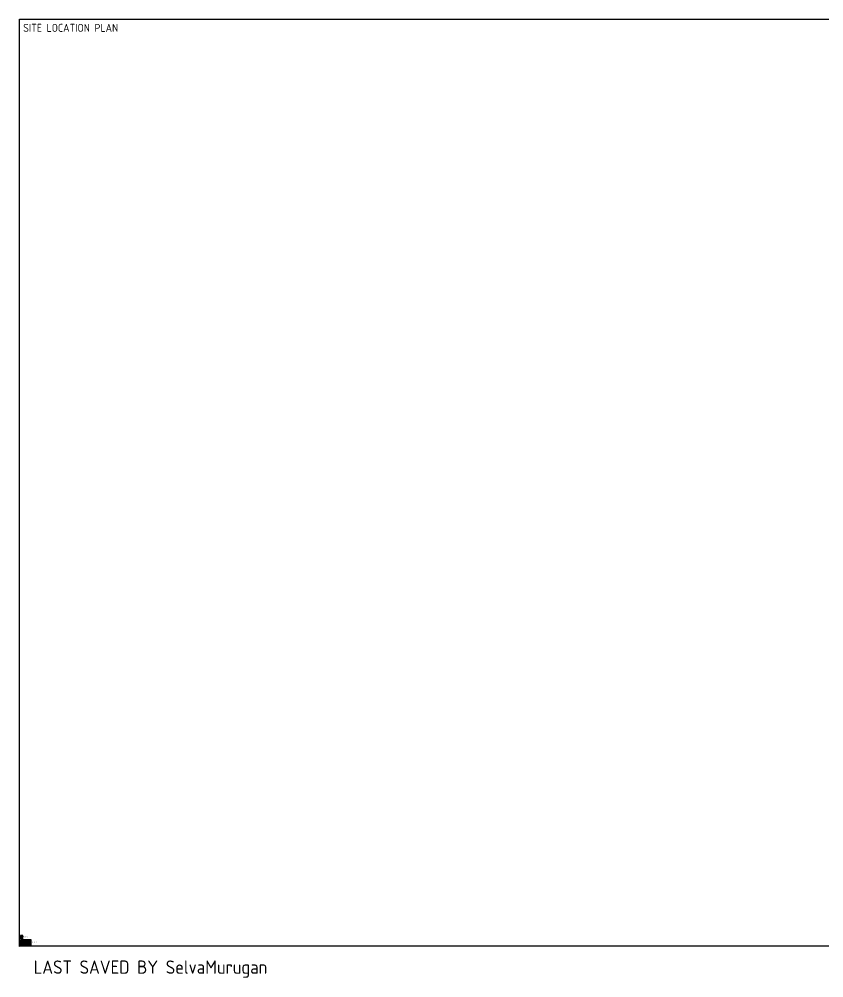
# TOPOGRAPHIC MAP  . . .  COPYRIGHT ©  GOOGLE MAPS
# Model space of a CAD drawing. Extents: x -408 to 1508121, y -29672 to 868845.
# Drawn here: x -408 to 753856, y -29672 to 868845 of the extents above; entities that cross this region are included whole.
import ezdxf

# ---------------------------------------------------------------- set-up
doc = ezdxf.new("R2010")
doc.units = 0
doc.header["$MEASUREMENT"] = 0
doc.linetypes.add('CONTINOUS', pattern=[1, 0.5, 0.5])
doc.layers.get('0').update_dxf_attribs({"lineweight": 25})
doc.layers.get('DEFPOINTS').update_dxf_attribs({"color": 1})
for name, color, linetype in [('EWP', 2, 'Continuous'), ('Help notes', 240, 'Continuous'), ('Logo ServiceStream', 7, 'Continuous')]:
    doc.layers.add(name, color=color, linetype=linetype)
doc.styles.add('ISOCP', font='isocp.shx')
doc.styles.get("Standard").update_dxf_attribs({"font": 'isocp.shx'})
pattern_1 = [(0, (0, 0), (0, 6.985), [5.08, -1.905]), (90, (0, 0), (-6.985, 4e-16), [5.08, -1.905])]

# ---------------------------------------------------------------- blocks, each defined once
blk = doc.blocks.new('New_ServiceStream_Logo')
at = {"layer": 'Logo ServiceStream'}
h = blk.add_hatch(dxfattribs=at)
h.set_pattern_fill('ANGLE')
h.set_pattern_definition(pattern_1)
h.paths.add_polyline_path([(-45, -23), (-45, -23), (-45, -23), (-46, -23), (-46, -23), (-45, -23), (-44, -23), (-44, -23), (-44, -23), (-44, -24), (-43, -24), (-43, -23), (-43, -23), (-43, -23), (-44, -23), (-44, -23)])
h.paths.add_polyline_path([(-46, -23), (-46, -23), (-46, -24), (-46, -24), (-46, -24), (-45, -24), (-45, -24), (-45, -25), (-45, -25), (-44, -25), (-44, -25), (-44, -25), (-44, -25), (-44, -25), (-44, -26), (-44, -26), (-45, -26), (-43, -26), (-43, -26), (-43, -25), (-43, -25), (-43, -25), (-43, -25), (-44, -24), (-44, -24), (-44, -24), (-44, -24), (-45, -24), (-45, -24), (-45, -24), (-45, -24), (-45, -24), (-45, -23), (-45, -23), (-45, -23)])
h.paths.add_polyline_path([(-45, -25), (-46, -25), (-46, -25), (-46, -26), (-46, -26), (-45, -26), (-45, -26), (-45, -26), (-45, -26), (-44, -26), (-44, -26), (-43, -26), (-43, -26), (-45, -26), (-45, -26), (-45, -26), (-45, -25)])
h.paths.add_polyline_path([(-41, -24), (-42, -24), (-42, -24), (-42, -24), (-41, -24), (-41, -24), (-41, -24), (-41, -24), (-41, -25), (-41, -25), (-42, -25), (-40, -25), (-40, -24), (-40, -24), (-41, -24), (-41, -24), (-41, -24)])
h.paths.add_polyline_path([(-42, -24), (-43, -24), (-43, -24), (-43, -25), (-43, -25), (-43, -25), (-43, -25), (-43, -25), (-43, -26), (-42, -26), (-41, -26), (-42, -26), (-42, -26), (-42, -25), (-42, -25), (-40, -25), (-40, -25), (-40, -25), (-42, -25), (-42, -24), (-42, -24), (-42, -24), (-41, -24)])
h.paths.add_polyline_path([(-41, -25), (-41, -25), (-41, -26), (-41, -26), (-42, -26), (-42, -26), (-42, -26), (-42, -26), (-41, -26), (-41, -26), (-41, -26), (-40, -26), (-40, -26)])
h = blk.add_hatch(color=7, dxfattribs=at)
h.dxf.hatch_style = 1
h.paths.add_polyline_path([(-45, -23), (-45, -23), (-45, -23), (-46, -23), (-46, -23), (-45, -23), (-44, -23), (-44, -23), (-44, -23), (-44, -24), (-43, -24), (-43, -23), (-43, -23), (-43, -23), (-44, -23), (-44, -23)])
h.paths.add_polyline_path([(-46, -23), (-46, -23), (-46, -24), (-46, -24), (-46, -24), (-45, -24), (-45, -24), (-45, -25), (-45, -25), (-44, -25), (-44, -25), (-44, -25), (-44, -25), (-44, -25), (-44, -26), (-44, -26), (-45, -26), (-43, -26), (-43, -26), (-43, -25), (-43, -25), (-43, -25), (-43, -25), (-44, -24), (-44, -24), (-44, -24), (-44, -24), (-45, -24), (-45, -24), (-45, -24), (-45, -24), (-45, -24), (-45, -23), (-45, -23), (-45, -23)])
h.paths.add_polyline_path([(-45, -25), (-46, -25), (-46, -25), (-46, -26), (-46, -26), (-45, -26), (-45, -26), (-45, -26), (-45, -26), (-44, -26), (-44, -26), (-43, -26), (-43, -26), (-45, -26), (-45, -26), (-45, -26), (-45, -25)])
h = blk.add_hatch(dxfattribs=at)
h.set_pattern_fill('ANGLE')
h.set_pattern_definition(pattern_1)
h.paths.add_polyline_path([(-41, -24), (-42, -24), (-42, -24), (-42, -24), (-41, -24), (-41, -24), (-41, -24), (-41, -24), (-41, -25), (-41, -25), (-42, -25), (-40, -25), (-40, -24), (-40, -24), (-41, -24), (-41, -24), (-41, -24)])
h.paths.add_polyline_path([(-42, -24), (-43, -24), (-43, -24), (-43, -25), (-43, -25), (-43, -25), (-43, -25), (-43, -25), (-43, -26), (-42, -26), (-41, -26), (-42, -26), (-42, -26), (-42, -25), (-42, -25), (-40, -25), (-40, -25), (-40, -25), (-42, -25), (-42, -24), (-42, -24), (-42, -24), (-41, -24)])
h.paths.add_polyline_path([(-41, -25), (-41, -25), (-41, -26), (-41, -26), (-42, -26), (-42, -26), (-42, -26), (-42, -26), (-41, -26), (-41, -26), (-41, -26), (-40, -26), (-40, -26)])
h = blk.add_hatch(dxfattribs=at)
h.set_pattern_fill('ANGLE')
h.set_pattern_definition(pattern_1)
h.paths.add_polyline_path([(-41, -24), (-42, -24), (-42, -24), (-42, -24), (-41, -24), (-41, -24), (-41, -24), (-41, -24), (-41, -25), (-41, -25), (-42, -25), (-40, -25), (-40, -24), (-40, -24), (-41, -24), (-41, -24), (-41, -24)])
h.paths.add_polyline_path([(-42, -24), (-43, -24), (-43, -24), (-43, -25), (-43, -25), (-43, -25), (-43, -25), (-43, -25), (-43, -26), (-42, -26), (-41, -26), (-42, -26), (-42, -26), (-42, -25), (-42, -25), (-40, -25), (-40, -25), (-40, -25), (-42, -25), (-42, -24), (-42, -24), (-42, -24), (-41, -24)])
h.paths.add_polyline_path([(-41, -25), (-41, -25), (-41, -26), (-41, -26), (-42, -26), (-42, -26), (-42, -26), (-42, -26), (-41, -26), (-41, -26), (-41, -26), (-40, -26), (-40, -26)])
h = blk.add_hatch(color=7, dxfattribs=at)
h.dxf.hatch_style = 1
h.paths.add_polyline_path([(-41, -24), (-42, -24), (-42, -24), (-42, -24), (-41, -24), (-41, -24), (-41, -24), (-41, -24), (-41, -25), (-41, -25), (-42, -25), (-40, -25), (-40, -24), (-40, -24), (-41, -24), (-41, -24), (-41, -24)])
h.paths.add_polyline_path([(-42, -24), (-43, -24), (-43, -24), (-43, -25), (-43, -25), (-43, -25), (-43, -25), (-43, -25), (-43, -26), (-42, -26), (-41, -26), (-42, -26), (-42, -26), (-42, -25), (-42, -25), (-40, -25), (-40, -25), (-40, -25), (-42, -25), (-42, -24), (-42, -24), (-42, -24), (-41, -24)])
h.paths.add_polyline_path([(-41, -25), (-41, -25), (-41, -26), (-41, -26), (-42, -26), (-42, -26), (-42, -26), (-42, -26), (-41, -26), (-41, -26), (-41, -26), (-40, -26), (-40, -26)])
h = blk.add_hatch(color=7, dxfattribs=at)
h.dxf.hatch_style = 1
h.paths.add_polyline_path([(-38, -24), (-39, -24), (-39, -24), (-39, -24), (-39, -24), (-38, -24), (-38, -24)])
h.paths.add_polyline_path([(-39, -24), (-40, -24), (-40, -26), (-39, -26), (-39, -24), (-39, -24), (-39, -24), (-39, -24), (-39, -24)])
h = blk.add_hatch(color=7, dxfattribs=at)
h.dxf.hatch_style = 1
h.paths.add_polyline_path([(-36, -24), (-36, -24), (-37, -25), (-37, -26), (-37, -26)])
h.paths.add_polyline_path([(-38, -24), (-38, -24), (-37, -26), (-37, -25)])
at = {"layer": 'Logo ServiceStream', "transparency": 33554605}
h = blk.add_hatch(color=7, dxfattribs=at)
h.dxf.hatch_style = 1
h.set_gradient(color1=(41, 197, 245), color2=(63, 213, 133), rotation=180, name='INVCURVED')
h.paths.add_polyline_path([(-29, -4, 1), (-33, -4, 1)], flags=17)
h.paths.add_polyline_path([(-27, -6, 2.3895997), (-29, -4, -0.4177038), (-31, -7, 0.9927538), (-31, -10, -1.0059686), (-31, -15, 2.3895997), (-29, -17, -0.4177038), (-27, -14, 0.9927538), (-27, -11, -1.0059686)])
h.paths.add_polyline_path([(-37, -8, 1), (-33, -8, 1)])
h.paths.add_polyline_path([(-37, -13, 1), (-33, -13, 1)])
h.paths.add_polyline_path([(-33, -13, 1), (-29, -13, 1)], flags=17)
h.paths.add_polyline_path([(-25, -8, 1), (-29, -8, 1)], flags=17)
h.paths.add_polyline_path([(-21, -8, 1), (-25, -8, 1)])
h.paths.add_polyline_path([(-25, -13, 1), (-21, -13, 1)])
h.paths.add_polyline_path([(-25, -17, 1), (-29, -17, 1)], flags=17)
at = {"layer": 'Logo ServiceStream'}
h = blk.add_hatch(color=7, dxfattribs=at)
h.dxf.hatch_style = 1
h.paths.add_polyline_path([(-35, -23), (-35, -23), (-35, -23), (-35, -23), (-35, -23), (-35, -23), (-35, -23), (-35, -23)])
h.paths.add_polyline_path([(-35, -24), (-35, -24), (-35, -26), (-35, -26)])
h = blk.add_hatch(color=7, dxfattribs=at)
h.dxf.hatch_style = 1
h.paths.add_polyline_path([(-33, -24), (-33, -24), (-34, -24), (-34, -24), (-34, -24), (-33, -24), (-33, -24), (-32, -24), (-32, -24), (-32, -24), (-32, -24), (-32, -24), (-32, -24), (-32, -24), (-32, -24), (-32, -24)])
h.paths.add_polyline_path([(-34, -24), (-34, -24), (-34, -24), (-34, -25), (-34, -25), (-34, -25), (-34, -25), (-34, -26), (-34, -26), (-34, -26), (-33, -26), (-33, -26), (-33, -26), (-32, -26), (-32, -26), (-32, -26), (-33, -26), (-33, -26), (-33, -25), (-33, -25), (-34, -25), (-34, -25), (-33, -24), (-33, -24), (-33, -24), (-33, -24)])
h.paths.add_polyline_path([(-32, -25), (-32, -25), (-32, -25), (-32, -26), (-32, -26), (-33, -26), (-32, -26), (-32, -26)])
h = blk.add_hatch(color=7, dxfattribs=at)
h.dxf.hatch_style = 1
h.paths.add_polyline_path([(-30, -24), (-30, -24), (-31, -24), (-31, -24), (-30, -24), (-30, -24), (-30, -24), (-29, -24), (-29, -25), (-29, -25), (-31, -25), (-29, -25), (-29, -24), (-29, -24), (-29, -24), (-29, -24), (-30, -24)])
h.paths.add_polyline_path([(-29, -25), (-29, -25), (-30, -26), (-30, -26), (-31, -26), (-31, -26), (-31, -26), (-30, -26), (-30, -26), (-30, -26), (-29, -26), (-29, -26), (-29, -26)])
h.paths.add_polyline_path([(-31, -24), (-31, -24), (-31, -24), (-31, -25), (-31, -25), (-31, -25), (-31, -25), (-31, -25), (-31, -26), (-31, -26), (-30, -26), (-30, -26), (-30, -26), (-31, -25), (-31, -25), (-29, -25), (-29, -25), (-29, -25), (-31, -25), (-31, -24), (-30, -24), (-30, -24), (-30, -24)])
h = blk.add_hatch(color=7, dxfattribs=at)
h.dxf.hatch_style = 1
h.paths.add_polyline_path([(-27, -23), (-27, -23), (-28, -23), (-28, -23), (-28, -23), (-27, -23), (-27, -23), (-26, -23), (-26, -23), (-26, -24), (-25, -24), (-26, -23), (-26, -23), (-26, -23), (-26, -23), (-27, -23)])
h.paths.add_polyline_path([(-28, -23), (-28, -23), (-28, -24), (-28, -24), (-28, -24), (-28, -24), (-28, -24), (-27, -25), (-27, -25), (-27, -25), (-26, -25), (-26, -25), (-26, -25), (-26, -25), (-26, -26), (-27, -26), (-27, -26), (-26, -26), (-26, -26), (-25, -25), (-26, -25), (-26, -25), (-26, -25), (-26, -24), (-26, -24), (-26, -24), (-27, -24), (-27, -24), (-27, -24), (-28, -24), (-28, -24), (-28, -24), (-27, -23), (-27, -23), (-27, -23)])
h.paths.add_polyline_path([(-28, -25), (-29, -25), (-28, -25), (-28, -26), (-28, -26), (-28, -26), (-28, -26), (-27, -26), (-27, -26), (-27, -26), (-26, -26), (-26, -26), (-26, -26), (-27, -26), (-27, -26), (-28, -26), (-28, -25)])
h = blk.add_hatch(color=7, dxfattribs=at)
h.dxf.hatch_style = 1
h.paths.add_polyline_path([(-24, -23), (-25, -23), (-25, -24), (-25, -24), (-25, -24), (-25, -24), (-25, -25), (-25, -26), (-24, -26), (-24, -26), (-24, -25), (-24, -24), (-24, -24), (-24, -24), (-24, -24)])
h.paths.add_polyline_path([(-24, -26), (-24, -26), (-25, -26), (-25, -26), (-25, -26), (-24, -26), (-24, -26), (-24, -26)])
h = blk.add_hatch(color=7, dxfattribs=at)
h.dxf.hatch_style = 1
h.paths.add_polyline_path([(-22, -24), (-22, -24), (-22, -24), (-23, -24), (-22, -24), (-22, -24), (-22, -24)])
h.paths.add_polyline_path([(-23, -24), (-23, -24), (-23, -26), (-23, -26), (-23, -24), (-23, -24), (-22, -24), (-22, -24), (-23, -24)])
h = blk.add_hatch(color=7, dxfattribs=at)
h.dxf.hatch_style = 1
h.paths.add_polyline_path([(-20, -24), (-21, -24), (-21, -24), (-21, -24), (-20, -24), (-20, -24), (-20, -24), (-20, -24), (-20, -25), (-20, -25), (-21, -25), (-19, -25), (-19, -24), (-19, -24), (-19, -24), (-20, -24), (-20, -24)])
h.paths.add_polyline_path([(-21, -24), (-21, -24), (-22, -24), (-22, -25), (-22, -25), (-22, -25), (-22, -25), (-22, -25), (-21, -26), (-21, -26), (-20, -26), (-20, -26), (-21, -26), (-21, -25), (-21, -25), (-19, -25), (-19, -25), (-19, -25), (-21, -25), (-21, -24), (-21, -24), (-21, -24), (-20, -24)])
h.paths.add_polyline_path([(-19, -25), (-20, -25), (-20, -26), (-20, -26), (-21, -26), (-21, -26), (-21, -26), (-21, -26), (-20, -26), (-20, -26), (-20, -26), (-19, -26), (-19, -26)])
h = blk.add_hatch(color=7, dxfattribs=at)
h.dxf.hatch_style = 1
h.paths.add_polyline_path([(-17, -24), (-18, -24), (-18, -24), (-18, -24), (-19, -24), (-18, -24), (-17, -24), (-17, -24), (-17, -24), (-17, -24), (-17, -25), (-17, -25), (-18, -25), (-18, -25), (-18, -25), (-18, -25), (-17, -25), (-17, -25), (-17, -26), (-17, -26), (-18, -26), (-17, -26), (-17, -26), (-16, -26), (-16, -26), (-16, -26), (-16, -26), (-16, -24), (-16, -24), (-16, -24), (-17, -24), (-17, -24), (-17, -24)])
h.paths.add_polyline_path([(-19, -24), (-19, -24), (-19, -24), (-18, -24), (-18, -24), (-18, -24), (-18, -24)])
h.paths.add_polyline_path([(-18, -25), (-19, -25), (-19, -25), (-19, -26), (-18, -26), (-18, -26), (-18, -26), (-18, -26), (-18, -26), (-17, -26), (-17, -26), (-18, -26), (-18, -26), (-18, -25), (-18, -25), (-18, -25), (-18, -25), (-17, -25), (-17, -25)])
h = blk.add_hatch(color=7, dxfattribs=at)
h.dxf.hatch_style = 1
h.paths.add_polyline_path([(-13, -24), (-13, -24), (-13, -24), (-13, -24), (-15, -24), (-13, -24), (-13, -24), (-12, -24), (-12, -24), (-12, -24), (-12, -26), (-12, -26), (-12, -24), (-12, -24), (-12, -24), (-12, -24), (-12, -24), (-12, -24)])
h.paths.add_polyline_path([(-14, -24), (-14, -24), (-15, -24), (-15, -24), (-13, -24), (-14, -24), (-14, -24)])
h.paths.add_polyline_path([(-15, -24), (-16, -24), (-16, -26), (-15, -26), (-15, -24), (-15, -24), (-15, -24), (-13, -24), (-15, -24)])
h.paths.add_polyline_path([(-15, -24), (-14, -24), (-14, -24), (-14, -24), (-14, -26), (-13, -26), (-13, -24), (-13, -24), (-13, -24), (-13, -24), (-13, -24)], flags=17)
at = {"layer": 'DEFPOINTS'}
blk.add_lwpolyline([(-58, -30), (0, -30), (0, 0), (-58, 0)], close=True, dxfattribs=at)
blk = doc.blocks.new('New_ServiceStream_Logo_Horizontal')
at = {"layer": 'Logo ServiceStream', "linetype": 'CONTINOUS'}
h = blk.add_hatch(color=255, dxfattribs=at)
h.dxf.hatch_style = 1
h.set_gradient(color1=(41, 197, 245), color2=(63, 213, 133), rotation=180, name='INVCURVED')
h.paths.add_polyline_path([(15, -9, 1), (11, -9, 1)], flags=17)
h.paths.add_polyline_path([(17, -11, 2.3895997), (15, -9, -0.4177038), (13, -11, 0.9927538), (13, -15, -1.0059686), (13, -20, 2.3895997), (15, -22, -0.4177038), (17, -19, 0.9927538), (17, -15, -1.0059686)])
h.paths.add_polyline_path([(7, -13, 1), (11, -13, 1)])
h.paths.add_polyline_path([(7, -17, 1), (11, -17, 1)])
h.paths.add_polyline_path([(11, -17, 1), (15, -17, 1)], flags=17)
h.paths.add_polyline_path([(19, -13, 1), (15, -13, 1)], flags=17)
h.paths.add_polyline_path([(23, -13, 1), (19, -13, 1)])
h.paths.add_polyline_path([(19, -17, 1), (23, -17, 1)])
h.paths.add_polyline_path([(19, -22, 1), (15, -22, 1)], flags=17)
at = {"layer": 'Logo ServiceStream', "linetype": 'ByBlock'}
h = blk.add_hatch(color=7, dxfattribs=at)
h.dxf.hatch_style = 1
h.paths.add_polyline_path([(30, -13), (30, -13), (29, -13), (29, -13), (29, -13), (29, -13), (28, -13), (28, -13), (30, -13), (30, -13), (31, -13), (31, -14), (31, -14), (31, -14), (31, -14), (32, -14), (32, -14), (32, -14), (32, -14), (32, -13), (32, -13), (32, -13), (31, -13), (31, -13), (31, -13), (31, -13), (30, -13)])
h.paths.add_polyline_path([(28, -13), (28, -14), (28, -14), (28, -14), (28, -14), (28, -14), (28, -15), (28, -15), (28, -15), (29, -15), (29, -15), (29, -15), (30, -15), (30, -16), (30, -16), (30, -16), (31, -16), (31, -16), (31, -16), (31, -16), (31, -16), (31, -16), (31, -17), (31, -17), (31, -17), (30, -17), (30, -17), (32, -17), (32, -17), (32, -17), (32, -16), (32, -16), (32, -16), (32, -16), (32, -16), (32, -15), (31, -15), (31, -15), (31, -15), (31, -15), (30, -15), (30, -15), (30, -15), (29, -15), (29, -15), (29, -15), (29, -14), (29, -14), (29, -14), (29, -14), (29, -14), (29, -13), (30, -13), (30, -13)])
h.paths.add_polyline_path([(29, -16), (28, -16), (28, -16), (28, -17), (28, -17), (28, -17), (28, -17), (28, -17), (29, -17), (29, -18), (29, -18), (29, -18), (30, -18), (30, -18), (30, -18), (30, -18), (31, -18), (31, -18), (31, -18), (32, -17), (32, -17), (32, -17), (30, -17), (30, -17), (30, -17), (29, -17), (29, -17), (29, -17), (29, -17)])
h = blk.add_hatch(color=7, dxfattribs=at)
h.dxf.hatch_style = 1
h.paths.add_polyline_path([(35, -14), (35, -14), (34, -14), (34, -14), (34, -14), (34, -14), (33, -14), (33, -15), (33, -15), (33, -15), (33, -15), (33, -16), (34, -16), (34, -15), (34, -15), (34, -15), (34, -15), (34, -15), (35, -15), (36, -14), (36, -14), (36, -14), (35, -14), (35, -14)])
h.paths.add_polyline_path([(36, -14), (35, -15), (35, -15), (35, -15), (35, -15), (35, -15), (35, -15), (36, -15), (36, -16), (34, -16), (33, -16), (33, -16), (33, -16), (33, -16), (33, -16), (33, -17), (33, -17), (33, -17), (33, -17), (35, -17), (35, -17), (34, -17), (34, -17), (34, -17), (34, -16), (34, -16), (36, -16), (36, -16), (36, -16), (36, -15), (36, -15), (36, -15), (36, -15)])
h.paths.add_polyline_path([(36, -17), (36, -17), (36, -17), (35, -17), (35, -17), (35, -17), (33, -17), (33, -17), (34, -18), (34, -18), (34, -18), (34, -18), (35, -18), (35, -18), (35, -18), (35, -18), (36, -18), (36, -18), (36, -17), (36, -17)])
h = blk.add_hatch(color=7, dxfattribs=at)
h.dxf.hatch_style = 1
h.paths.add_polyline_path([(39, -14), (39, -14), (39, -14), (38, -14), (38, -14), (39, -15), (39, -15), (39, -15), (39, -14), (39, -14)])
h.paths.add_polyline_path([(38, -14), (37, -14), (37, -18), (38, -18), (38, -15), (38, -15), (38, -15), (39, -15), (39, -15), (38, -14)])
h = blk.add_hatch(color=7, dxfattribs=at)
h.dxf.hatch_style = 1
h.paths.add_polyline_path([(43, -14), (42, -14), (42, -17), (41, -18), (42, -18)])
h.paths.add_polyline_path([(41, -14), (40, -14), (41, -18), (42, -17)])
h = blk.add_hatch(color=7, dxfattribs=at)
h.dxf.hatch_style = 1
h.paths.add_polyline_path([(45, -13), (44, -13), (44, -13), (44, -13), (44, -13), (44, -13), (44, -13), (44, -13), (45, -14), (45, -14), (45, -13), (45, -13), (45, -13), (45, -13), (45, -13), (45, -13)])
h.paths.add_polyline_path([(45, -14), (44, -14), (44, -18), (45, -18)])
h = blk.add_hatch(color=7, dxfattribs=at)
h.dxf.hatch_style = 1
h.paths.add_polyline_path([(48, -14), (48, -14), (47, -14), (47, -14), (47, -14), (47, -14), (46, -14), (46, -15), (48, -15), (48, -15), (48, -15), (48, -15), (48, -15), (49, -15), (49, -15), (50, -15), (50, -15), (50, -15), (49, -15), (49, -15), (49, -14), (49, -14), (49, -14), (48, -14), (48, -14)])
h.paths.add_polyline_path([(46, -15), (46, -15), (46, -15), (46, -15), (46, -16), (46, -16), (46, -16), (46, -16), (46, -16), (46, -17), (46, -17), (46, -17), (46, -17), (46, -17), (47, -18), (47, -18), (47, -18), (48, -18), (48, -18), (48, -18), (48, -18), (49, -18), (49, -18), (49, -17), (49, -17), (48, -17), (48, -17), (47, -17), (47, -17), (47, -17), (47, -17), (47, -16), (47, -16), (47, -16), (47, -16), (47, -15), (47, -15), (47, -15), (47, -15), (48, -15), (48, -15)])
h.paths.add_polyline_path([(50, -17), (49, -17), (49, -17), (48, -17), (48, -17), (48, -17), (48, -17), (49, -17), (49, -17), (50, -17)])
h = blk.add_hatch(color=7, dxfattribs=at)
h.dxf.hatch_style = 1
h.paths.add_polyline_path([(52, -14), (52, -14), (52, -14), (51, -14), (51, -14), (51, -14), (51, -14), (51, -15), (50, -15), (50, -15), (50, -15), (50, -16), (51, -16), (51, -15), (51, -15), (51, -15), (52, -15), (52, -15), (52, -15), (53, -14), (53, -14), (53, -14), (53, -14), (52, -14)])
h.paths.add_polyline_path([(53, -14), (52, -15), (52, -15), (52, -15), (53, -15), (53, -15), (53, -15), (53, -15), (53, -16), (51, -16), (50, -16), (50, -16), (50, -16), (50, -16), (50, -16), (50, -17), (50, -17), (51, -17), (51, -17), (52, -17), (52, -17), (52, -17), (51, -17), (51, -17), (51, -16), (51, -16), (54, -16), (54, -16), (54, -16), (54, -15), (54, -15), (54, -15), (54, -15)])
h.paths.add_polyline_path([(53, -17), (53, -17), (53, -17), (53, -17), (53, -17), (52, -17), (51, -17), (51, -17), (51, -18), (51, -18), (52, -18), (52, -18), (52, -18), (52, -18), (53, -18), (53, -18), (53, -18), (53, -18), (54, -17), (54, -17)])
h = blk.add_hatch(color=7, dxfattribs=at)
h.dxf.hatch_style = 1
h.paths.add_polyline_path([(57, -13), (57, -13), (56, -13), (56, -13), (56, -13), (55, -13), (55, -13), (55, -13), (55, -13), (57, -13), (57, -13), (57, -13), (57, -14), (58, -14), (58, -14), (58, -14), (59, -14), (59, -14), (59, -14), (59, -14), (58, -13), (58, -13), (58, -13), (58, -13), (58, -13), (58, -13), (57, -13), (57, -13)])
h.paths.add_polyline_path([(55, -13), (55, -14), (55, -14), (55, -14), (55, -14), (55, -14), (55, -15), (55, -15), (55, -15), (55, -15), (56, -15), (56, -15), (56, -15), (57, -16), (57, -16), (57, -16), (57, -16), (57, -16), (58, -16), (58, -16), (58, -16), (58, -16), (58, -17), (57, -17), (57, -17), (57, -17), (57, -17), (58, -17), (59, -17), (59, -17), (59, -16), (59, -16), (59, -16), (59, -16), (58, -16), (58, -15), (58, -15), (58, -15), (58, -15), (57, -15), (57, -15), (57, -15), (56, -15), (56, -15), (56, -15), (56, -15), (56, -14), (56, -14), (56, -14), (56, -14), (56, -14), (56, -13), (56, -13), (57, -13)])
h.paths.add_polyline_path([(55, -16), (54, -16), (54, -16), (55, -17), (55, -17), (55, -17), (55, -17), (55, -17), (55, -17), (56, -18), (56, -18), (56, -18), (56, -18), (57, -18), (57, -18), (57, -18), (57, -18), (58, -18), (58, -18), (58, -17), (58, -17), (58, -17), (57, -17), (57, -17), (56, -17), (56, -17), (56, -17), (56, -17), (56, -17)])
h = blk.add_hatch(color=7, dxfattribs=at)
h.dxf.hatch_style = 1
h.paths.add_polyline_path([(61, -13), (60, -13), (60, -14), (59, -14), (59, -15), (60, -15), (60, -17), (60, -17), (60, -17), (61, -17), (61, -17), (61, -17), (61, -17), (61, -17), (61, -15), (61, -15), (61, -14), (61, -14)])
h.paths.add_polyline_path([(62, -17), (61, -17), (61, -17), (60, -17), (60, -17), (60, -18), (60, -18), (61, -18), (61, -18), (61, -18), (61, -18), (62, -18)])
h = blk.add_hatch(color=7, dxfattribs=at)
h.dxf.hatch_style = 1
h.paths.add_polyline_path([(64, -14), (64, -14), (64, -14), (63, -14), (63, -14), (64, -15), (64, -15), (64, -15), (64, -14), (64, -14)])
h.paths.add_polyline_path([(63, -14), (62, -14), (62, -18), (63, -18), (63, -15), (63, -15), (63, -15), (64, -15), (64, -15), (63, -14)])
h = blk.add_hatch(color=7, dxfattribs=at)
h.dxf.hatch_style = 1
h.paths.add_polyline_path([(67, -14), (67, -14), (66, -14), (66, -14), (66, -14), (66, -14), (66, -14), (65, -15), (65, -15), (65, -15), (65, -15), (65, -16), (66, -16), (66, -15), (66, -15), (66, -15), (66, -15), (67, -15), (67, -15), (68, -14), (68, -14), (68, -14), (67, -14), (67, -14)])
h.paths.add_polyline_path([(68, -14), (67, -15), (67, -15), (67, -15), (67, -15), (68, -15), (68, -15), (68, -15), (68, -16), (66, -16), (65, -16), (65, -16), (65, -16), (65, -16), (65, -16), (65, -17), (65, -17), (65, -17), (65, -17), (67, -17), (67, -17), (66, -17), (66, -17), (66, -17), (66, -16), (66, -16), (69, -16), (69, -16), (69, -16), (69, -15), (69, -15), (68, -15), (68, -15)])
h.paths.add_polyline_path([(68, -17), (68, -17), (68, -17), (68, -17), (67, -17), (67, -17), (65, -17), (66, -17), (66, -18), (66, -18), (66, -18), (67, -18), (67, -18), (67, -18), (67, -18), (68, -18), (68, -18), (68, -18), (68, -17), (69, -17)])
h = blk.add_hatch(color=7, dxfattribs=at)
h.dxf.hatch_style = 1
h.paths.add_polyline_path([(71, -14), (71, -14), (71, -14), (70, -14), (70, -14), (70, -14), (70, -15), (70, -15), (71, -15), (71, -15), (72, -15), (72, -15), (72, -15), (72, -15), (71, -15), (71, -15), (71, -16), (70, -16), (70, -16), (70, -16), (70, -16), (72, -16), (72, -17), (72, -17), (71, -17), (71, -17), (71, -17), (73, -17), (73, -17), (73, -15), (73, -15), (73, -15), (73, -14), (72, -14), (72, -14), (72, -14), (72, -14), (71, -14)])
h.paths.add_polyline_path([(70, -15), (69, -15), (69, -15), (70, -15), (70, -15), (71, -15), (71, -15), (71, -15)])
h.paths.add_polyline_path([(70, -16), (69, -16), (69, -16), (69, -17), (69, -17), (69, -17), (69, -17), (72, -17), (72, -18), (72, -18), (73, -18), (73, -18), (73, -17), (73, -17), (71, -17), (71, -17), (70, -17), (70, -17), (70, -17), (70, -17), (70, -16), (70, -16), (71, -16), (71, -16), (71, -16), (72, -16)])
h.paths.add_polyline_path([(69, -17), (70, -18), (70, -18), (70, -18), (70, -18), (71, -18), (71, -18), (71, -18), (71, -18), (72, -18), (72, -17)])
h = blk.add_hatch(color=7, dxfattribs=at)
h.dxf.hatch_style = 1
h.paths.add_polyline_path([(76, -14), (76, -14), (75, -14), (75, -14), (75, -14), (75, -14), (77, -15), (77, -14), (77, -14), (77, -14), (76, -14)])
h.paths.add_polyline_path([(78, -14), (78, -14), (78, -14), (78, -14), (77, -14), (77, -15), (76, -15), (78, -15), (78, -15), (78, -15), (79, -15), (79, -15), (79, -15), (79, -15), (79, -18), (80, -18), (80, -15), (80, -15), (80, -15), (80, -14), (79, -14), (79, -14), (79, -14), (79, -14)])
h.paths.add_polyline_path([(75, -14), (74, -14), (74, -18), (75, -18), (75, -15), (75, -15), (75, -15), (75, -15), (76, -15), (77, -15), (75, -14)])
h.paths.add_polyline_path([(76, -15), (76, -15), (76, -15), (76, -15), (76, -15), (76, -15), (76, -18), (77, -18), (77, -15), (77, -15), (78, -15), (78, -15), (78, -15)], flags=17)

msp = doc.modelspace()

# ---------------------------------------------------------------- hatches: boundary and pattern name
at = {"layer": 'EWP'}
h = msp.add_hatch(dxfattribs=at)
h.set_pattern_fill('ANSI31', color=8, scale=200, angle=-90)
h.set_pattern_definition([(315, (-569.1, 11224.64), (449.01, 449.01), [])])
h.paths.add_polyline_path([(2934, 6889), (2934, 9889), (934, 9889), (934, 6889)])
h = msp.add_hatch(dxfattribs=at)
h.set_pattern_fill('ANSI31', color=8, scale=200)
h.set_pattern_definition([(45, (-620.6, -549.4), (-449.013, 449.013), [])])
h.paths.add_polyline_path([(10715, 5954), (715, 5954), (715, 954), (10715, 954)])

# ---------------------------------------------------------------- linework, layer by layer
at = {"layer": 'DEFPOINTS', "linetype": 'ByBlock'}
for p, q in [((399, 0), (-408, 0)), ((0, 394), (0, -416))]:
    msp.add_line(p, q, dxfattribs=at)
at = {"layer": 'DEFPOINTS', "color": 4}
msp.add_lwpolyline([(0, 868845), (1310728, 868845), (1310728, 0), (0, 0)], close=True, dxfattribs=at)
at = {"layer": 'DEFPOINTS', "linetype": 'ByBlock'}
msp.add_circle((0, 0), 198, dxfattribs=at)
at = {"layer": 'EWP'}
for points in [[(934, 9889), (934, 6889), (2934, 6889), (2934, 9889)], [(10715, 5954), (715, 5954), (715, 954), (10715, 954), (10715, 5954)]]:
    msp.add_lwpolyline(points, close=True, dxfattribs=at)

# ---------------------------------------------------------------- block references
at = {"linetype": 'ByBlock'}
for name in ['New_ServiceStream_Logo', 'New_ServiceStream_Logo_Horizontal']:
    msp.add_blockref(name, (0, 0), dxfattribs=at)

# ---------------------------------------------------------------- texts
at = {"layer": 'DEFPOINTS', "char_height": 500, "attachment_point": 1, "style": 'ISOCP'}
for s, insert in [('GENERATOR PARKING AREA', (3418, 9209)), ('EWP/ CRANE LOCATION', (11668, 4182))]:
    msp.add_mtext_dynamic_manual_height_columns(s, width=5614.66, gutter_width=12.5, heights=[0], dxfattribs=dict(at, insert=insert))
at = {"layer": 'Help notes', "color": 4, "insert": (3372, 864458), "char_height": 7500, "width": 110835.42, "attachment_point": 1, "style": 'ISOCP'}
msp.add_mtext('SITE LOCATION PLAN', dxfattribs=at)
at = {"layer": 'Help notes', "color": 2, "insert": (13158, -13397), "char_height": 12500, "attachment_point": 1}
msp.add_mtext_dynamic_manual_height_columns('LAST SAVED BY SelvaMurugan', width=252830.48, gutter_width=12500, heights=[0], dxfattribs=at)

doc.saveas('drawing.dxf')
